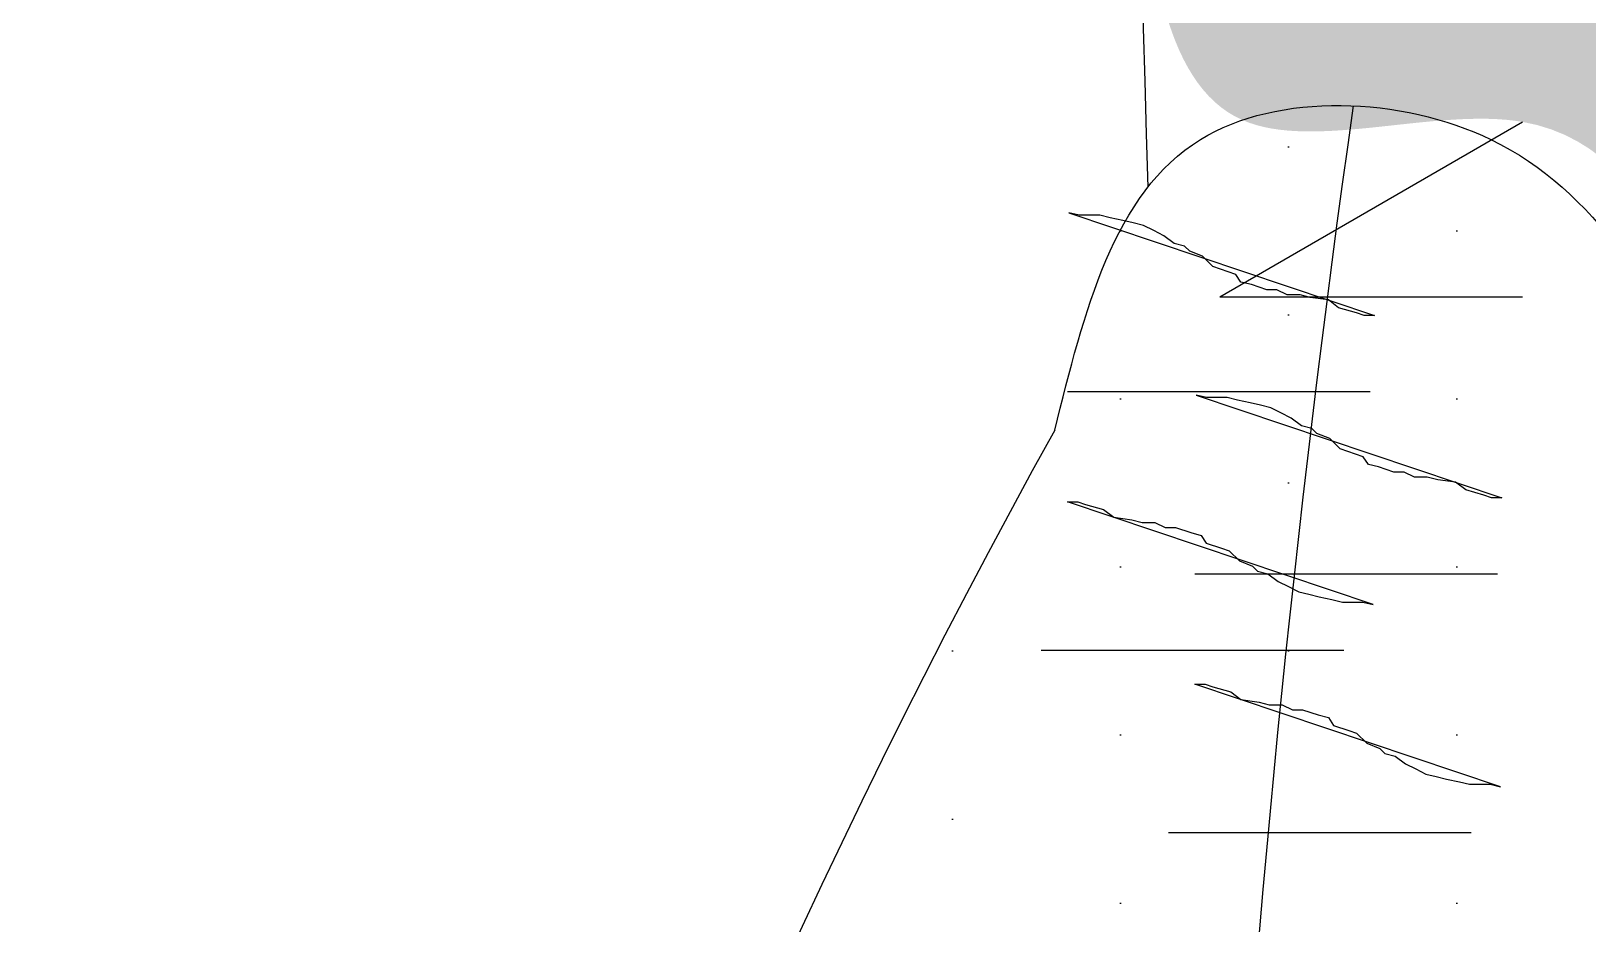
# Model space of a CAD drawing. Extents: x 3694 to 117786, y 20013 to 108631.
# Drawn here: x 25749.8 to 25853.3, y 32263.3 to 32322.6 of the extents above; entities that cross this region are included whole.
import ezdxf

# ---------------------------------------------------------------- set-up
doc = ezdxf.new("R2010")
doc.units = 0
doc.header["$LTSCALE"] = 1000
doc.header["$MEASUREMENT"] = 0
doc.layers.add('家具', color=253, linetype='Continuous')

msp = doc.modelspace()

# ---------------------------------------------------------------- hatches: boundary and pattern name
at = {"layer": '家具'}
h = msp.add_hatch(dxfattribs=at)
h.set_pattern_fill('DOTS', color=8, scale=335.28, angle=-90, style=0)
h.set_pattern_definition([(270, (-1566.307, 12540.708), (-20.955, -10.4775), [0, -20.955])])
edge = h.paths.add_edge_path()
edge.add_spline(control_points=[(25662.78, 31423.88), (25660.95, 31432.93), (25659.17, 31441.96), (25653.73, 31470.37), (25650.3, 31489.66), (25644.36, 31528.06), (25641.9, 31547.1), (25637.31, 31591.67), (25635.43, 31617.28), (25630.67, 31694.98), (25628.65, 31748.09), (25621.73, 31828.79), (25618.79, 31855.84), (25612.72, 31896.46), (25610.41, 31910.01), (25605.13, 31937.08), (25602.13, 31950.67), (25594.77, 31980.14), (25590.33, 31995.87), (25582.63, 32022), (25579.42, 32032.55), (25576.24, 32042.98)], knot_values=[0.007594, 0.007594, 0.007594, 0.007594, 1.009332, 1.009332, 3.166904, 3.166904, 5.324476, 5.324476, 8.146714, 8.146714, 13.786985, 13.786985, 16.607121, 16.607121, 18.017189, 18.017189, 19.427256, 19.427256, 21.1184, 21.1184, 22.28816, 22.28816, 22.28816, 22.28816], degree=3, periodic=0)
edge.add_ellipse((27492.81, 32604.79), major_axis=(-1412.24, 1412.24), ratio=1, start_angle=48.55715, end_angle=61.33744, ccw=False)
edge.add_ellipse((27492.81, 32356.96), major_axis=(-1412.24, 1412.24), ratio=1, start_angle=28.66256, end_angle=41.44285, ccw=False)
edge.add_spline(control_points=[(25576.24, 32918.76), (25579.42, 32929.2), (25582.63, 32939.75), (25590.33, 32965.88), (25594.77, 32981.61), (25602.13, 33011.08), (25605.13, 33024.67), (25610.41, 33051.74), (25612.72, 33065.29), (25618.79, 33105.91), (25621.73, 33132.96), (25626.82, 33192.38), (25628.66, 33224.64), (25630.39, 33256.52)], knot_values=[0.007594, 0.007594, 0.007594, 0.007594, 1.177354, 1.177354, 2.868498, 2.868498, 4.278566, 4.278566, 5.688634, 5.688634, 8.508769, 8.508769, 11.917873, 11.917873, 11.917873, 11.917873], degree=3, periodic=0)
edge.add_ellipse((25636.15, 33278.94), major_axis=(16.38, 16.38), ratio=1, start_angle=210.5825, end_angle=224.1965)
edge.add_ellipse((25771.72, 33642.9), major_axis=(-290.11, 290.11), ratio=1, start_angle=115.6565, end_angle=125.4571)
edge.add_ellipse((24991.43, 33119.5), major_axis=(-510.62, 510.62), ratio=1, start_angle=213.72155, end_angle=234.46982, ccw=False)
edge.add_ellipse((21224.43, 32647.69), major_axis=(-3173.05, 3173.05), ratio=1, start_angle=218.35798, end_angle=229.22468, ccw=False)
edge.add_ellipse((24683.47, 31745.34), major_axis=(-756.09, 756.09), ratio=1, start_angle=220.52221, end_angle=246.00697, ccw=False)
edge.add_ellipse((25763.13, 31635.85), major_axis=(-20.78, 20.78), ratio=1, start_angle=-17.314, end_angle=60.6503)
edge.add_ellipse((26021.41, 31879.25), major_axis=(269.53, 269.53), ratio=1, start_angle=176.2513, end_angle=213.9303)
edge.add_ellipse((26296.87, 31659.29), major_axis=(-269.54, 269.54), ratio=1, start_angle=68.8475, end_angle=70.5636)
edge.add_ellipse((26012.17, 29992.04), major_axis=(1063.44, 1063.44), ratio=1, start_angle=47.25508, end_angle=54.69471)
edge.add_ellipse((25808.49, 31263.72), major_axis=(153.1, 153.1), ratio=1, start_angle=58.2352, end_angle=87.2958)
edge = h.paths.add_edge_path()
edge.add_ellipse((25722.49, 31307.44), major_axis=(-59.62, 59.62), ratio=1, start_angle=82.2821, end_angle=111.8665, ccw=False)
edge.add_ellipse((25771.29, 31335.44), major_axis=(99.2, 99.2), ratio=1, start_angle=154.3192, end_angle=169.3068, ccw=False)
edge.add_ellipse((25896.08, 32846.25), major_axis=(1116.04, 1116.04), ratio=1, start_angle=215.62195, end_angle=236.67588)
edge.add_spline(control_points=[(26215.5, 31300.59), (26215.69, 31298.4), (26216.55, 31288.82), (26217.14, 31278.8), (26217.99, 31269.41)], knot_values=[0, 0, 0, 0, 0.241803, 1.05283, 1.05283, 1.05283, 1.05283], degree=3, periodic=0)
edge.add_ellipse((26255.9, 31272.71), major_axis=(-26.91, 26.91), ratio=1, start_angle=49.7272, end_angle=121.2232)
edge.add_ellipse((25925.72, 35279.25), major_axis=(2868.19, 2868.19), ratio=1, start_angle=221.65955, end_angle=229.54069, ccw=False)
edge = h.paths.add_edge_path()
edge.add_ellipse((25722.49, 33654.3), major_axis=(59.62, 59.62), ratio=1, start_angle=68.1335, end_angle=97.7179, ccw=False)
edge.add_ellipse((25925.72, 29682.5), major_axis=(-2868.19, 2868.19), ratio=1, start_angle=310.4559, end_angle=318.34045, ccw=False)
edge.add_ellipse((26256.08, 33689.01), major_axis=(-26.91, 26.91), ratio=1, start_angle=-31.3236, end_angle=40.0165)
edge.add_spline(control_points=[(26218.17, 33692.31), (26217.83, 33688.62), (26217.56, 33685.18), (26217.31, 33681.92)], knot_values=[0, 0, 0, 0, 0.318986, 0.318986, 0.318986, 0.318986], degree=3, periodic=0)
edge.add_ellipse((25787.82, 30136.05), major_axis=(-2525.63, 2525.63), ratio=1, start_angle=-51.90623, end_angle=-42.87541)
edge = h.paths.add_edge_path()
edge.add_ellipse((25936.38, 33218.45), major_axis=(221.16, 221.16), ratio=1, start_angle=249.068, end_angle=320.144, ccw=False)
edge.add_ellipse((25845.66, 32959.01), major_axis=(-155.45, 155.45), ratio=1, start_angle=155.1189, end_angle=218.1718, ccw=False)
edge.add_ellipse((26469.11, 32583.91), major_axis=(405.32, 405.32), ratio=1, start_angle=117.88643, end_angle=164.47377)
edge.add_ellipse((25759.1, 32002.77), major_axis=(258.82, 258.82), ratio=1, start_angle=319.4937, end_angle=369.8017, ccw=False)
edge.add_ellipse((26033.54, 31769.3), major_axis=(196.09, 196.09), ratio=1, start_angle=323.3076, end_angle=385.9615, ccw=False)
edge.add_ellipse((25947.61, 31313.07), major_axis=(433.68, 433.68), ratio=1, start_angle=340.12182, end_angle=369.01888, ccw=False)
edge.add_ellipse((10815.44, 32429.69), major_axis=(-11109.23, 11109.23), ratio=1, start_angle=221.285609, end_angle=221.875833, ccw=False)
edge.add_spline(control_points=[(26493.26, 31411.9), (26486.23, 31411.45), (26479.08, 31411.35), (26471.58, 31411.63)], knot_values=[2.29351, 2.29351, 2.29351, 2.29351, 2.979733, 2.979733, 2.979733, 2.979733], degree=3, periodic=0)
edge.add_spline(control_points=[(26471.58, 31411.63), (26467.36, 31411.79), (26456, 31412.52), (26440.03, 31414.58), (26443.69, 31428.33), (26439.95, 31432.1), (26437.17, 31433.68)], knot_values=[2.979733, 2.979733, 2.979733, 2.979733, 3.365456, 3.990522, 4.278466, 4.605763, 4.605763, 4.605763, 4.605763], degree=3, periodic=0)
edge.add_spline(control_points=[(26437.17, 31433.68), (26434.39, 31435.26), (26430.81, 31436.41), (26427.23, 31437.56)], knot_values=[4.605763, 4.605763, 4.605763, 4.605763, 4.934211, 4.934211, 4.934211, 4.934211], degree=3, periodic=0)
edge.add_ellipse((26012.17, 29992.04), major_axis=(-1063.44, 1063.44), ratio=1, start_angle=-61.02051, end_angle=-52.79563)
edge.add_ellipse((26083.49, 31751.85), major_axis=(-212.58, 212.58), ratio=1, start_angle=161.1869, end_angle=194.3664)
edge.add_ellipse((26083.4, 31433.23), major_axis=(217.18, 217.18), ratio=1, start_angle=347.5897, end_angle=388.9748)
edge.add_ellipse((25731.36, 31559.84), major_axis=(331.09, 331.09), ratio=1, start_angle=336.1037, end_angle=362.1536)
edge.add_ellipse((26298.48, 31544.49), major_axis=(-308.61, 308.61), ratio=1, start_angle=-10.2604, end_angle=-2.0534)
edge.add_spline(control_points=[(26001.12, 31863.96), (25992.17, 31856.91), (25969.73, 31839.24), (25979.5, 31902.48), (25956.49, 31937.54), (25929.27, 31997.14), (25961.86, 32062.77), (25942.62, 32144.53), (25926.68, 32231.36), (25867, 32267.5), (25858.38, 32323.05), (25825.52, 32311.22), (25824.03, 32328.39), (25823.35, 32337.33)], knot_values=[28.726228, 28.726228, 28.726228, 28.726228, 29.65137, 31.045535, 32.970907, 34.80046, 37.537981, 40.132447, 43.737998, 46.299248, 47.538816, 48.20545, 48.984057, 48.984057, 48.984057, 48.984057], degree=3, periodic=0)
edge.add_ellipse((32110.24, 32499.07), major_axis=(-4446.97, 4446.97), ratio=1, start_angle=42.846266, end_angle=46.473696, ccw=False)
edge.add_spline(control_points=[(25825.72, 32735.41), (25827.12, 32749.3), (25830.3, 32773.8), (25873.86, 32804.82), (25894.59, 32873.4), (25930.04, 32937.04), (25918.78, 33008.53), (25955.54, 33031.18), (25987.9, 33118.04), (25988.47, 33096.8)], knot_values=[0, 0, 0, 0, 1.426784, 2.507846, 5.446644, 8.794162, 10.36551, 12.195062, 14.476347, 14.476347, 14.476347, 14.476347], degree=3, periodic=0)
edge.add_ellipse((25595.37, 33351.18), major_axis=(-331.09, 331.09), ratio=1, start_angle=192.0923, end_angle=216.81)
edge.add_ellipse((25910.2, 33553.27), major_axis=(217.18, 217.18), ratio=1, start_angle=253.939, end_angle=295.324)
edge.add_ellipse((25981.51, 33242.73), major_axis=(-212.58, 212.58), ratio=1, start_angle=268.5473, end_angle=274.8553)
edge.add_ellipse((26015.71, 34854.62), major_axis=(-983.78, 983.78), ratio=1, start_angle=141.58816, end_angle=151.91197)
edge.add_spline(control_points=[(26420.43, 33523.52), (26425.94, 33525.33), (26431.45, 33527.14), (26434.04, 33530.52)], knot_values=[4.42753, 4.42753, 4.42753, 4.42753, 4.934211, 4.934211, 4.934211, 4.934211], degree=3, periodic=0)
edge.add_ellipse((25941.61, 33650.24), major_axis=(-358.34, 358.34), ratio=1, start_angle=172.1836, end_angle=211.3352, ccw=False)
h = msp.add_hatch(dxfattribs=at)
h.set_pattern_fill('DOTS', color=8, scale=178.816, angle=-90, style=0)
h.set_pattern_definition([(90, (9862.895, 42244.804), (-11.176, 5.588), [0, -11.176])])
edge = h.paths.add_edge_path(flags=17)
edge.add_ellipse((25770.76, 31940.75), major_axis=(23.26, 23.26), ratio=1, start_angle=292.7744, end_angle=342.5706, ccw=False)
edge.add_ellipse((25877.72, 31891.93), major_axis=(-59.9, 59.9), ratio=1, start_angle=-24.1656, end_angle=19.5752, ccw=False)
edge.add_ellipse((25835.65, 31926.07), major_axis=(32.95, 32.95), ratio=1, start_angle=30.1589, end_angle=95.0784)
edge = h.paths.add_edge_path(flags=17)
edge.add_ellipse((26526.18, 32025.56), major_axis=(481.37, 481.37), ratio=1, start_angle=138.85307, end_angle=139.58773)
edge.add_ellipse((25901.27, 31959.73), major_axis=(38.8, 38.8), ratio=1, start_angle=51.5394, end_angle=123.0337, ccw=False)
edge.add_ellipse((25893.16, 32035.56), major_axis=(15.13, 15.13), ratio=1, start_angle=92.9898, end_angle=229.9978, ccw=False)
edge.add_ellipse((25937.71, 31982.14), major_axis=(-64.2, 64.2), ratio=1, start_angle=-3.2565, end_angle=46.4651)
edge = h.paths.add_edge_path()
edge.add_ellipse((26109.75, 31957.64), major_axis=(-242.04, 242.04), ratio=1, start_angle=51.8502, end_angle=101.4606)
edge.add_spline(control_points=[(25920.63, 31672.33), (25928.57, 31665.75), (25938.68, 31657.38), (25947.26, 31663), (25948.99, 31664.59)], knot_values=[0, 0, 0, 0, 1.422385, 1.810205, 1.810205, 1.810205, 1.810205], degree=3, periodic=0)
edge.add_ellipse((26526.18, 32025.56), major_axis=(481.37, 481.37), ratio=1, start_angle=162.42863, end_angle=167.02149, ccw=False)
edge.add_ellipse((26083.14, 31971.61), major_axis=(216.1, 216.1), ratio=1, start_angle=142.0668, end_angle=193.1655, ccw=False)
edge.add_ellipse((26237.11, 32036.47), major_axis=(-331.35, 331.35), ratio=1, start_angle=14.7434, end_angle=57.629, ccw=False)
edge.add_ellipse((26826.76, 32177.3), major_axis=(706.38, 706.38), ratio=1, start_angle=126.92238, end_angle=129.52687, ccw=False)
edge.add_spline(control_points=[(25837.7, 32317.67), (25833.98, 32317.84), (25822.7, 32315.68), (25819.81, 32303.98), (25817.86, 32296.09)], knot_values=[0, 0, 0, 0, 0.581976, 1.791185, 1.791185, 1.791185, 1.791185], degree=3, periodic=0)
edge.add_ellipse((26267.7, 32046.54), major_axis=(-363.75, 363.75), ratio=1, start_angle=15.9802, end_angle=59.6064)
edge = h.paths.add_edge_path()
edge.add_spline(control_points=[(25861.65, 32298.02), (25857.77, 32305.02), (25852.38, 32314.76), (25840.88, 32317.53), (25837.7, 32317.67)], knot_values=[1.791185, 1.791185, 1.791185, 1.791185, 3.069002, 3.567392, 3.567392, 3.567392, 3.567392], degree=3, periodic=0)
edge.add_ellipse((26826.76, 32177.3), major_axis=(-706.38, 706.38), ratio=1, start_angle=36.92238, end_angle=39.52687)
edge.add_ellipse((25526.81, 32018.32), major_axis=(-281.07, 281.07), ratio=1, start_angle=221.0682, end_angle=264.7664, ccw=False)
edge.add_ellipse((25520.81, 31853.57), major_axis=(-300.8, 300.8), ratio=1, start_angle=205.5567, end_angle=243.8578, ccw=False)
edge.add_ellipse((26526.18, 32025.56), major_axis=(481.37, 481.37), ratio=1, start_angle=162.42863, end_angle=167.02149)
edge.add_spline(control_points=[(25948.99, 31664.59), (25951.6, 31667.01), (25958.73, 31677.03), (25961.86, 31686.85), (25963.95, 31693.45)], knot_values=[1.810205, 1.810205, 1.810205, 1.810205, 2.398758, 3.598447, 3.598447, 3.598447, 3.598447], degree=3, periodic=0)
edge.add_ellipse((25593.65, 31811.45), major_axis=(-274.82, 274.82), ratio=1, start_angle=207.3247, end_angle=252.1485)
edge.add_ellipse((25649.2, 32080.14), major_axis=(-215.18, 215.18), ratio=1, start_angle=207.5325, end_angle=270.7223)

# ---------------------------------------------------------------- linework, layer by layer
at = {"layer": '家具', "color": 8, "linetype": 'Continuous'}
for p, q in [((25828.83, 32304.97, 0), (25848.96, 32316.6, 0)), ((25828.83, 32304.97, 0), (25848.96, 32316.6, 0)), ((25828.83, 32304.97, 0), (25848.96, 32316.6, 0)), ((25828.83, 32304.97, 0), (25848.96, 32316.6, 0)), ((25819.49, 32310.39, 0), (25818.8, 32310.56, 0)), ((25818.8, 32310.56, 0), (25839.12, 32303.73, 0)), ((25819.49, 32310.39, 0), (25818.8, 32310.56, 0)), ((25818.8, 32310.56, 0), (25839.12, 32303.73, 0)), ((25819.49, 32310.39, 0), (25818.8, 32310.56, 0)), ((25818.8, 32310.56, 0), (25839.12, 32303.73, 0)), ((25819.49, 32310.39, 0), (25818.8, 32310.56, 0)), ((25818.8, 32310.56, 0), (25839.12, 32303.73, 0)), ((25820.17, 32310.39, 0), (25819.49, 32310.39, 0)), ((25820.17, 32310.39, 0), (25819.49, 32310.39, 0)), ((25820.17, 32310.39, 0), (25819.49, 32310.39, 0)), ((25820.17, 32310.39, 0), (25819.49, 32310.39, 0)), ((25820.85, 32310.39, 0), (25820.17, 32310.39, 0)), ((25820.85, 32310.39, 0), (25820.17, 32310.39, 0)), ((25820.85, 32310.39, 0), (25820.17, 32310.39, 0)), ((25820.85, 32310.39, 0), (25820.17, 32310.39, 0)), ((25821.54, 32310.22, 0), (25820.85, 32310.39, 0)), ((25821.54, 32310.22, 0), (25820.85, 32310.39, 0)), ((25821.54, 32310.22, 0), (25820.85, 32310.39, 0)), ((25821.54, 32310.22, 0), (25820.85, 32310.39, 0)), ((25822.39, 32310.05, 0), (25821.54, 32310.22, 0)), ((25822.39, 32310.05, 0), (25821.54, 32310.22, 0)), ((25822.39, 32310.05, 0), (25821.54, 32310.22, 0)), ((25822.39, 32310.05, 0), (25821.54, 32310.22, 0)), ((25823.07, 32309.88, 0), (25822.39, 32310.05, 0)), ((25823.07, 32309.88, 0), (25822.39, 32310.05, 0)), ((25823.07, 32309.88, 0), (25822.39, 32310.05, 0)), ((25823.07, 32309.88, 0), (25822.39, 32310.05, 0)), ((25823.76, 32309.71, 0), (25823.07, 32309.88, 0)), ((25823.76, 32309.71, 0), (25823.07, 32309.88, 0)), ((25823.76, 32309.71, 0), (25823.07, 32309.88, 0)), ((25823.76, 32309.71, 0), (25823.07, 32309.88, 0)), ((25824.44, 32309.37, 0), (25823.76, 32309.71, 0)), ((25824.44, 32309.37, 0), (25823.76, 32309.71, 0)), ((25824.44, 32309.37, 0), (25823.76, 32309.71, 0)), ((25824.44, 32309.37, 0), (25823.76, 32309.71, 0)), ((25825.12, 32309.02, 0), (25824.44, 32309.37, 0)), ((25825.12, 32309.02, 0), (25824.44, 32309.37, 0)), ((25825.12, 32309.02, 0), (25824.44, 32309.37, 0)), ((25825.12, 32309.02, 0), (25824.44, 32309.37, 0)), ((25825.8, 32308.51, 0), (25825.12, 32309.02, 0)), ((25825.8, 32308.51, 0), (25825.12, 32309.02, 0)), ((25825.8, 32308.51, 0), (25825.12, 32309.02, 0)), ((25825.8, 32308.51, 0), (25825.12, 32309.02, 0)), ((25826.49, 32308.34, 0), (25825.8, 32308.51, 0)), ((25826.49, 32308.34, 0), (25825.8, 32308.51, 0)), ((25826.49, 32308.34, 0), (25825.8, 32308.51, 0)), ((25826.49, 32308.34, 0), (25825.8, 32308.51, 0)), ((25826.83, 32308, 0), (25826.49, 32308.34, 0)), ((25826.83, 32308, 0), (25826.49, 32308.34, 0)), ((25826.83, 32308, 0), (25826.49, 32308.34, 0)), ((25826.83, 32308, 0), (25826.49, 32308.34, 0)), ((25827.68, 32307.66, 0), (25826.83, 32308, 0)), ((25827.68, 32307.66, 0), (25826.83, 32308, 0)), ((25827.68, 32307.66, 0), (25826.83, 32308, 0)), ((25827.68, 32307.66, 0), (25826.83, 32308, 0)), ((25828.37, 32306.98, 0), (25827.68, 32307.66, 0)), ((25828.37, 32306.98, 0), (25827.68, 32307.66, 0)), ((25828.37, 32306.98, 0), (25827.68, 32307.66, 0)), ((25828.37, 32306.98, 0), (25827.68, 32307.66, 0)), ((25828.88, 32306.8, 0), (25828.37, 32306.98, 0)), ((25828.88, 32306.8, 0), (25828.37, 32306.98, 0)), ((25828.88, 32306.8, 0), (25828.37, 32306.98, 0)), ((25828.88, 32306.8, 0), (25828.37, 32306.98, 0)), ((25829.9, 32306.46, 0), (25828.88, 32306.8, 0)), ((25829.9, 32306.46, 0), (25828.88, 32306.8, 0)), ((25829.9, 32306.46, 0), (25828.88, 32306.8, 0)), ((25829.9, 32306.46, 0), (25828.88, 32306.8, 0)), ((25830.24, 32305.95, 0), (25829.9, 32306.46, 0)), ((25830.24, 32305.95, 0), (25829.9, 32306.46, 0)), ((25830.24, 32305.95, 0), (25829.9, 32306.46, 0)), ((25830.24, 32305.95, 0), (25829.9, 32306.46, 0)), ((25830.93, 32305.78, 0), (25830.24, 32305.95, 0)), ((25830.93, 32305.78, 0), (25830.24, 32305.95, 0)), ((25830.93, 32305.78, 0), (25830.24, 32305.95, 0)), ((25830.93, 32305.78, 0), (25830.24, 32305.95, 0)), ((25831.95, 32305.44, 0), (25830.93, 32305.78, 0)), ((25831.95, 32305.44, 0), (25830.93, 32305.78, 0)), ((25831.95, 32305.44, 0), (25830.93, 32305.78, 0)), ((25831.95, 32305.44, 0), (25830.93, 32305.78, 0)), ((25828.83, 32304.97, 0), (25848.96, 32304.97, 0)), ((25828.83, 32304.97, 0), (25848.96, 32304.97, 0)), ((25828.83, 32304.97, 0), (25848.96, 32304.97, 0)), ((25828.83, 32304.97, 0), (25848.96, 32304.97, 0)), ((25832.63, 32305.44, 0), (25831.95, 32305.44, 0)), ((25832.63, 32305.44, 0), (25831.95, 32305.44, 0)), ((25832.63, 32305.44, 0), (25831.95, 32305.44, 0)), ((25832.63, 32305.44, 0), (25831.95, 32305.44, 0)), ((25833.32, 32305.1, 0), (25832.63, 32305.44, 0)), ((25833.32, 32305.1, 0), (25832.63, 32305.44, 0)), ((25833.32, 32305.1, 0), (25832.63, 32305.44, 0)), ((25833.32, 32305.1, 0), (25832.63, 32305.44, 0)), ((25834.17, 32305.1, 0), (25833.32, 32305.1, 0)), ((25834.17, 32305.1, 0), (25833.32, 32305.1, 0)), ((25834.17, 32305.1, 0), (25833.32, 32305.1, 0)), ((25834.17, 32305.1, 0), (25833.32, 32305.1, 0)), ((25834.85, 32304.93, 0), (25834.17, 32305.1, 0)), ((25834.85, 32304.93, 0), (25834.17, 32305.1, 0)), ((25834.85, 32304.93, 0), (25834.17, 32305.1, 0)), ((25834.85, 32304.93, 0), (25834.17, 32305.1, 0)), ((25836.05, 32304.76, 0), (25834.85, 32304.93, 0)), ((25836.05, 32304.76, 0), (25834.85, 32304.93, 0)), ((25836.05, 32304.76, 0), (25834.85, 32304.93, 0)), ((25836.05, 32304.76, 0), (25834.85, 32304.93, 0)), ((25836.73, 32304.24, 0), (25836.05, 32304.76, 0)), ((25836.73, 32304.24, 0), (25836.05, 32304.76, 0)), ((25836.73, 32304.24, 0), (25836.05, 32304.76, 0)), ((25836.73, 32304.24, 0), (25836.05, 32304.76, 0)), ((25837.93, 32303.9, 0), (25836.73, 32304.24, 0)), ((25837.93, 32303.9, 0), (25836.73, 32304.24, 0)), ((25837.93, 32303.9, 0), (25836.73, 32304.24, 0)), ((25837.93, 32303.9, 0), (25836.73, 32304.24, 0)), ((25838.44, 32303.73, 0), (25837.93, 32303.9, 0)), ((25838.44, 32303.73, 0), (25837.93, 32303.9, 0)), ((25838.44, 32303.73, 0), (25837.93, 32303.9, 0)), ((25838.44, 32303.73, 0), (25837.93, 32303.9, 0)), ((25839.12, 32303.73, 0), (25838.44, 32303.73, 0)), ((25839.12, 32303.73, 0), (25838.44, 32303.73, 0)), ((25839.12, 32303.73, 0), (25838.44, 32303.73, 0)), ((25839.12, 32303.73, 0), (25838.44, 32303.73, 0)), ((25838.84, 32298.65, 0), (25818.71, 32298.65, 0)), ((25838.84, 32298.65, 0), (25818.71, 32298.65, 0)), ((25838.84, 32298.65, 0), (25818.71, 32298.65, 0)), ((25838.84, 32298.65, 0), (25818.71, 32298.65, 0)), ((25827.95, 32298.26, 0), (25827.27, 32298.43, 0)), ((25827.27, 32298.43, 0), (25847.59, 32291.6, 0)), ((25827.95, 32298.26, 0), (25827.27, 32298.43, 0)), ((25827.27, 32298.43, 0), (25847.59, 32291.6, 0)), ((25827.95, 32298.26, 0), (25827.27, 32298.43, 0)), ((25827.27, 32298.43, 0), (25847.59, 32291.6, 0)), ((25827.95, 32298.26, 0), (25827.27, 32298.43, 0)), ((25827.27, 32298.43, 0), (25847.59, 32291.6, 0)), ((25828.63, 32298.26, 0), (25827.95, 32298.26, 0)), ((25828.63, 32298.26, 0), (25827.95, 32298.26, 0)), ((25828.63, 32298.26, 0), (25827.95, 32298.26, 0)), ((25828.63, 32298.26, 0), (25827.95, 32298.26, 0)), ((25829.32, 32298.26, 0), (25828.63, 32298.26, 0)), ((25829.32, 32298.26, 0), (25828.63, 32298.26, 0)), ((25829.32, 32298.26, 0), (25828.63, 32298.26, 0)), ((25829.32, 32298.26, 0), (25828.63, 32298.26, 0)), ((25830, 32298.09, 0), (25829.32, 32298.26, 0)), ((25830, 32298.09, 0), (25829.32, 32298.26, 0)), ((25830, 32298.09, 0), (25829.32, 32298.26, 0)), ((25830, 32298.09, 0), (25829.32, 32298.26, 0)), ((25830.85, 32297.92, 0), (25830, 32298.09, 0)), ((25830.85, 32297.92, 0), (25830, 32298.09, 0)), ((25830.85, 32297.92, 0), (25830, 32298.09, 0)), ((25830.85, 32297.92, 0), (25830, 32298.09, 0)), ((25831.54, 32297.75, 0), (25830.85, 32297.92, 0)), ((25831.54, 32297.75, 0), (25830.85, 32297.92, 0)), ((25831.54, 32297.75, 0), (25830.85, 32297.92, 0)), ((25831.54, 32297.75, 0), (25830.85, 32297.92, 0)), ((25832.22, 32297.58, 0), (25831.54, 32297.75, 0)), ((25832.22, 32297.58, 0), (25831.54, 32297.75, 0)), ((25832.22, 32297.58, 0), (25831.54, 32297.75, 0)), ((25832.22, 32297.58, 0), (25831.54, 32297.75, 0)), ((25832.9, 32297.24, 0), (25832.22, 32297.58, 0)), ((25832.9, 32297.24, 0), (25832.22, 32297.58, 0)), ((25832.9, 32297.24, 0), (25832.22, 32297.58, 0)), ((25832.9, 32297.24, 0), (25832.22, 32297.58, 0)), ((25833.58, 32296.9, 0), (25832.9, 32297.24, 0)), ((25833.58, 32296.9, 0), (25832.9, 32297.24, 0)), ((25833.58, 32296.9, 0), (25832.9, 32297.24, 0)), ((25833.58, 32296.9, 0), (25832.9, 32297.24, 0)), ((25834.27, 32296.38, 0), (25833.58, 32296.9, 0)), ((25834.27, 32296.38, 0), (25833.58, 32296.9, 0)), ((25834.27, 32296.38, 0), (25833.58, 32296.9, 0)), ((25834.27, 32296.38, 0), (25833.58, 32296.9, 0)), ((25834.95, 32296.21, 0), (25834.27, 32296.38, 0)), ((25834.95, 32296.21, 0), (25834.27, 32296.38, 0)), ((25834.95, 32296.21, 0), (25834.27, 32296.38, 0)), ((25834.95, 32296.21, 0), (25834.27, 32296.38, 0)), ((25835.29, 32295.87, 0), (25834.95, 32296.21, 0)), ((25835.29, 32295.87, 0), (25834.95, 32296.21, 0)), ((25835.29, 32295.87, 0), (25834.95, 32296.21, 0)), ((25835.29, 32295.87, 0), (25834.95, 32296.21, 0)), ((25836.15, 32295.53, 0), (25835.29, 32295.87, 0)), ((25836.15, 32295.53, 0), (25835.29, 32295.87, 0)), ((25836.15, 32295.53, 0), (25835.29, 32295.87, 0)), ((25836.15, 32295.53, 0), (25835.29, 32295.87, 0)), ((25836.83, 32294.85, 0), (25836.15, 32295.53, 0)), ((25836.83, 32294.85, 0), (25836.15, 32295.53, 0)), ((25836.83, 32294.85, 0), (25836.15, 32295.53, 0)), ((25836.83, 32294.85, 0), (25836.15, 32295.53, 0)), ((25837.34, 32294.68, 0), (25836.83, 32294.85, 0)), ((25837.34, 32294.68, 0), (25836.83, 32294.85, 0)), ((25837.34, 32294.68, 0), (25836.83, 32294.85, 0)), ((25837.34, 32294.68, 0), (25836.83, 32294.85, 0)), ((25838.37, 32294.33, 0), (25837.34, 32294.68, 0)), ((25838.37, 32294.33, 0), (25837.34, 32294.68, 0)), ((25838.37, 32294.33, 0), (25837.34, 32294.68, 0)), ((25838.37, 32294.33, 0), (25837.34, 32294.68, 0)), ((25838.71, 32293.82, 0), (25838.37, 32294.33, 0)), ((25838.71, 32293.82, 0), (25838.37, 32294.33, 0)), ((25838.71, 32293.82, 0), (25838.37, 32294.33, 0)), ((25838.71, 32293.82, 0), (25838.37, 32294.33, 0)), ((25839.39, 32293.65, 0), (25838.71, 32293.82, 0)), ((25839.39, 32293.65, 0), (25838.71, 32293.82, 0)), ((25839.39, 32293.65, 0), (25838.71, 32293.82, 0)), ((25839.39, 32293.65, 0), (25838.71, 32293.82, 0)), ((25840.41, 32293.31, 0), (25839.39, 32293.65, 0)), ((25840.41, 32293.31, 0), (25839.39, 32293.65, 0)), ((25840.41, 32293.31, 0), (25839.39, 32293.65, 0)), ((25840.41, 32293.31, 0), (25839.39, 32293.65, 0)), ((25841.1, 32293.31, 0), (25840.41, 32293.31, 0)), ((25841.1, 32293.31, 0), (25840.41, 32293.31, 0)), ((25841.1, 32293.31, 0), (25840.41, 32293.31, 0)), ((25841.1, 32293.31, 0), (25840.41, 32293.31, 0)), ((25841.78, 32292.97, 0), (25841.1, 32293.31, 0)), ((25841.78, 32292.97, 0), (25841.1, 32293.31, 0)), ((25841.78, 32292.97, 0), (25841.1, 32293.31, 0)), ((25841.78, 32292.97, 0), (25841.1, 32293.31, 0)), ((25842.63, 32292.97, 0), (25841.78, 32292.97, 0)), ((25842.63, 32292.97, 0), (25841.78, 32292.97, 0)), ((25842.63, 32292.97, 0), (25841.78, 32292.97, 0)), ((25842.63, 32292.97, 0), (25841.78, 32292.97, 0)), ((25843.32, 32292.8, 0), (25842.63, 32292.97, 0)), ((25843.32, 32292.8, 0), (25842.63, 32292.97, 0)), ((25843.32, 32292.8, 0), (25842.63, 32292.97, 0)), ((25843.32, 32292.8, 0), (25842.63, 32292.97, 0)), ((25844.51, 32292.63, 0), (25843.32, 32292.8, 0)), ((25844.51, 32292.63, 0), (25843.32, 32292.8, 0)), ((25844.51, 32292.63, 0), (25843.32, 32292.8, 0)), ((25844.51, 32292.63, 0), (25843.32, 32292.8, 0)), ((25845.2, 32292.12, 0), (25844.51, 32292.63, 0)), ((25845.2, 32292.12, 0), (25844.51, 32292.63, 0)), ((25845.2, 32292.12, 0), (25844.51, 32292.63, 0)), ((25845.2, 32292.12, 0), (25844.51, 32292.63, 0)), ((25818.71, 32291.32, 0), (25819.39, 32291.32, 0)), ((25839.03, 32284.49, 0), (25818.71, 32291.32, 0)), ((25818.71, 32291.32, 0), (25819.39, 32291.32, 0)), ((25839.03, 32284.49, 0), (25818.71, 32291.32, 0)), ((25818.71, 32291.32, 0), (25819.39, 32291.32, 0)), ((25839.03, 32284.49, 0), (25818.71, 32291.32, 0)), ((25818.71, 32291.32, 0), (25819.39, 32291.32, 0)), ((25839.03, 32284.49, 0), (25818.71, 32291.32, 0)), ((25819.39, 32291.32, 0), (25819.9, 32291.15, 0)), ((25819.39, 32291.32, 0), (25819.9, 32291.15, 0)), ((25819.39, 32291.32, 0), (25819.9, 32291.15, 0)), ((25819.39, 32291.32, 0), (25819.9, 32291.15, 0)), ((25819.9, 32291.15, 0), (25821.1, 32290.81, 0)), ((25819.9, 32291.15, 0), (25821.1, 32290.81, 0)), ((25819.9, 32291.15, 0), (25821.1, 32290.81, 0)), ((25819.9, 32291.15, 0), (25821.1, 32290.81, 0)), ((25846.39, 32291.77, 0), (25845.2, 32292.12, 0)), ((25846.39, 32291.77, 0), (25845.2, 32292.12, 0)), ((25846.39, 32291.77, 0), (25845.2, 32292.12, 0)), ((25846.39, 32291.77, 0), (25845.2, 32292.12, 0)), ((25846.9, 32291.6, 0), (25846.39, 32291.77, 0)), ((25846.9, 32291.6, 0), (25846.39, 32291.77, 0)), ((25846.9, 32291.6, 0), (25846.39, 32291.77, 0)), ((25846.9, 32291.6, 0), (25846.39, 32291.77, 0)), ((25847.59, 32291.6, 0), (25846.9, 32291.6, 0)), ((25847.59, 32291.6, 0), (25846.9, 32291.6, 0)), ((25847.59, 32291.6, 0), (25846.9, 32291.6, 0)), ((25847.59, 32291.6, 0), (25846.9, 32291.6, 0)), ((25821.1, 32290.81, 0), (25821.78, 32290.3, 0)), ((25821.1, 32290.81, 0), (25821.78, 32290.3, 0)), ((25821.1, 32290.81, 0), (25821.78, 32290.3, 0)), ((25821.1, 32290.81, 0), (25821.78, 32290.3, 0)), ((25821.78, 32290.3, 0), (25822.98, 32290.13, 0)), ((25821.78, 32290.3, 0), (25822.98, 32290.13, 0)), ((25821.78, 32290.3, 0), (25822.98, 32290.13, 0)), ((25821.78, 32290.3, 0), (25822.98, 32290.13, 0)), ((25822.98, 32290.13, 0), (25823.66, 32289.96, 0)), ((25822.98, 32290.13, 0), (25823.66, 32289.96, 0)), ((25822.98, 32290.13, 0), (25823.66, 32289.96, 0)), ((25822.98, 32290.13, 0), (25823.66, 32289.96, 0)), ((25823.66, 32289.96, 0), (25824.51, 32289.96, 0)), ((25823.66, 32289.96, 0), (25824.51, 32289.96, 0)), ((25823.66, 32289.96, 0), (25824.51, 32289.96, 0)), ((25823.66, 32289.96, 0), (25824.51, 32289.96, 0)), ((25824.51, 32289.96, 0), (25825.2, 32289.62, 0)), ((25824.51, 32289.96, 0), (25825.2, 32289.62, 0)), ((25824.51, 32289.96, 0), (25825.2, 32289.62, 0)), ((25824.51, 32289.96, 0), (25825.2, 32289.62, 0)), ((25825.2, 32289.62, 0), (25825.88, 32289.62, 0)), ((25825.2, 32289.62, 0), (25825.88, 32289.62, 0)), ((25825.2, 32289.62, 0), (25825.88, 32289.62, 0)), ((25825.2, 32289.62, 0), (25825.88, 32289.62, 0)), ((25825.88, 32289.62, 0), (25826.9, 32289.28, 0)), ((25825.88, 32289.62, 0), (25826.9, 32289.28, 0)), ((25825.88, 32289.62, 0), (25826.9, 32289.28, 0)), ((25825.88, 32289.62, 0), (25826.9, 32289.28, 0)), ((25826.9, 32289.28, 0), (25827.59, 32289.1, 0)), ((25826.9, 32289.28, 0), (25827.59, 32289.1, 0)), ((25826.9, 32289.28, 0), (25827.59, 32289.1, 0)), ((25826.9, 32289.28, 0), (25827.59, 32289.1, 0)), ((25827.59, 32289.1, 0), (25827.93, 32288.59, 0)), ((25827.59, 32289.1, 0), (25827.93, 32288.59, 0)), ((25827.59, 32289.1, 0), (25827.93, 32288.59, 0)), ((25827.59, 32289.1, 0), (25827.93, 32288.59, 0)), ((25827.93, 32288.59, 0), (25828.95, 32288.25, 0)), ((25827.93, 32288.59, 0), (25828.95, 32288.25, 0)), ((25827.93, 32288.59, 0), (25828.95, 32288.25, 0)), ((25827.93, 32288.59, 0), (25828.95, 32288.25, 0)), ((25828.95, 32288.25, 0), (25829.46, 32288.08, 0)), ((25828.95, 32288.25, 0), (25829.46, 32288.08, 0)), ((25828.95, 32288.25, 0), (25829.46, 32288.08, 0)), ((25828.95, 32288.25, 0), (25829.46, 32288.08, 0)), ((25829.46, 32288.08, 0), (25830.15, 32287.4, 0)), ((25829.46, 32288.08, 0), (25830.15, 32287.4, 0)), ((25829.46, 32288.08, 0), (25830.15, 32287.4, 0)), ((25829.46, 32288.08, 0), (25830.15, 32287.4, 0)), ((25830.15, 32287.4, 0), (25831, 32287.06, 0)), ((25830.15, 32287.4, 0), (25831, 32287.06, 0)), ((25830.15, 32287.4, 0), (25831, 32287.06, 0)), ((25830.15, 32287.4, 0), (25831, 32287.06, 0)), ((25831, 32287.06, 0), (25831.34, 32286.71, 0)), ((25831, 32287.06, 0), (25831.34, 32286.71, 0)), ((25831, 32287.06, 0), (25831.34, 32286.71, 0)), ((25831, 32287.06, 0), (25831.34, 32286.71, 0)), ((25847.3, 32286.52, 0), (25827.17, 32286.52, 0)), ((25847.3, 32286.52, 0), (25827.17, 32286.52, 0)), ((25847.3, 32286.52, 0), (25827.17, 32286.52, 0)), ((25847.3, 32286.52, 0), (25827.17, 32286.52, 0)), ((25831.34, 32286.71, 0), (25832.03, 32286.54, 0)), ((25831.34, 32286.71, 0), (25832.03, 32286.54, 0)), ((25831.34, 32286.71, 0), (25832.03, 32286.54, 0)), ((25831.34, 32286.71, 0), (25832.03, 32286.54, 0)), ((25832.03, 32286.54, 0), (25832.71, 32286.03, 0)), ((25832.03, 32286.54, 0), (25832.71, 32286.03, 0)), ((25832.03, 32286.54, 0), (25832.71, 32286.03, 0)), ((25832.03, 32286.54, 0), (25832.71, 32286.03, 0)), ((25832.71, 32286.03, 0), (25833.39, 32285.69, 0)), ((25832.71, 32286.03, 0), (25833.39, 32285.69, 0)), ((25832.71, 32286.03, 0), (25833.39, 32285.69, 0)), ((25832.71, 32286.03, 0), (25833.39, 32285.69, 0)), ((25833.39, 32285.69, 0), (25834.08, 32285.35, 0)), ((25833.39, 32285.69, 0), (25834.08, 32285.35, 0)), ((25833.39, 32285.69, 0), (25834.08, 32285.35, 0)), ((25833.39, 32285.69, 0), (25834.08, 32285.35, 0)), ((25834.08, 32285.35, 0), (25834.76, 32285.18, 0)), ((25834.08, 32285.35, 0), (25834.76, 32285.18, 0)), ((25834.08, 32285.35, 0), (25834.76, 32285.18, 0)), ((25834.08, 32285.35, 0), (25834.76, 32285.18, 0)), ((25834.76, 32285.18, 0), (25835.44, 32285.01, 0)), ((25834.76, 32285.18, 0), (25835.44, 32285.01, 0)), ((25834.76, 32285.18, 0), (25835.44, 32285.01, 0)), ((25834.76, 32285.18, 0), (25835.44, 32285.01, 0)), ((25835.44, 32285.01, 0), (25836.29, 32284.84, 0)), ((25835.44, 32285.01, 0), (25836.29, 32284.84, 0)), ((25835.44, 32285.01, 0), (25836.29, 32284.84, 0)), ((25835.44, 32285.01, 0), (25836.29, 32284.84, 0)), ((25836.29, 32284.84, 0), (25836.98, 32284.66, 0)), ((25836.29, 32284.84, 0), (25836.98, 32284.66, 0)), ((25836.29, 32284.84, 0), (25836.98, 32284.66, 0)), ((25836.29, 32284.84, 0), (25836.98, 32284.66, 0)), ((25836.98, 32284.66, 0), (25837.66, 32284.66, 0)), ((25836.98, 32284.66, 0), (25837.66, 32284.66, 0)), ((25836.98, 32284.66, 0), (25837.66, 32284.66, 0)), ((25836.98, 32284.66, 0), (25837.66, 32284.66, 0)), ((25837.66, 32284.66, 0), (25838.34, 32284.66, 0)), ((25837.66, 32284.66, 0), (25838.34, 32284.66, 0)), ((25837.66, 32284.66, 0), (25838.34, 32284.66, 0)), ((25837.66, 32284.66, 0), (25838.34, 32284.66, 0)), ((25838.34, 32284.66, 0), (25839.03, 32284.49, 0)), ((25838.34, 32284.66, 0), (25839.03, 32284.49, 0)), ((25838.34, 32284.66, 0), (25839.03, 32284.49, 0)), ((25838.34, 32284.66, 0), (25839.03, 32284.49, 0)), ((25837.09, 32281.45, 0), (25816.96, 32281.45, 0)), ((25837.09, 32281.45, 0), (25816.96, 32281.45, 0)), ((25837.09, 32281.45, 0), (25816.96, 32281.45, 0)), ((25837.09, 32281.45, 0), (25816.96, 32281.45, 0)), ((25827.17, 32279.2, 0), (25827.85, 32279.2, 0)), ((25847.49, 32272.37, 0), (25827.17, 32279.2, 0)), ((25827.17, 32279.2, 0), (25827.85, 32279.2, 0)), ((25847.49, 32272.37, 0), (25827.17, 32279.2, 0)), ((25827.17, 32279.2, 0), (25827.85, 32279.2, 0)), ((25847.49, 32272.37, 0), (25827.17, 32279.2, 0)), ((25827.17, 32279.2, 0), (25827.85, 32279.2, 0)), ((25847.49, 32272.37, 0), (25827.17, 32279.2, 0)), ((25827.85, 32279.2, 0), (25828.37, 32279.02, 0)), ((25827.85, 32279.2, 0), (25828.37, 32279.02, 0)), ((25827.85, 32279.2, 0), (25828.37, 32279.02, 0)), ((25827.85, 32279.2, 0), (25828.37, 32279.02, 0)), ((25828.37, 32279.02, 0), (25829.56, 32278.68, 0)), ((25828.37, 32279.02, 0), (25829.56, 32278.68, 0)), ((25828.37, 32279.02, 0), (25829.56, 32278.68, 0)), ((25828.37, 32279.02, 0), (25829.56, 32278.68, 0)), ((25829.56, 32278.68, 0), (25830.24, 32278.17, 0)), ((25829.56, 32278.68, 0), (25830.24, 32278.17, 0)), ((25829.56, 32278.68, 0), (25830.24, 32278.17, 0)), ((25829.56, 32278.68, 0), (25830.24, 32278.17, 0)), ((25830.24, 32278.17, 0), (25831.44, 32278, 0)), ((25830.24, 32278.17, 0), (25831.44, 32278, 0)), ((25830.24, 32278.17, 0), (25831.44, 32278, 0)), ((25830.24, 32278.17, 0), (25831.44, 32278, 0)), ((25831.44, 32278, 0), (25832.12, 32277.83, 0)), ((25831.44, 32278, 0), (25832.12, 32277.83, 0)), ((25831.44, 32278, 0), (25832.12, 32277.83, 0)), ((25831.44, 32278, 0), (25832.12, 32277.83, 0)), ((25832.12, 32277.83, 0), (25832.98, 32277.83, 0)), ((25832.12, 32277.83, 0), (25832.98, 32277.83, 0)), ((25832.12, 32277.83, 0), (25832.98, 32277.83, 0)), ((25832.12, 32277.83, 0), (25832.98, 32277.83, 0)), ((25832.98, 32277.83, 0), (25833.66, 32277.49, 0)), ((25832.98, 32277.83, 0), (25833.66, 32277.49, 0)), ((25832.98, 32277.83, 0), (25833.66, 32277.49, 0)), ((25832.98, 32277.83, 0), (25833.66, 32277.49, 0)), ((25833.66, 32277.49, 0), (25834.34, 32277.49, 0)), ((25833.66, 32277.49, 0), (25834.34, 32277.49, 0)), ((25833.66, 32277.49, 0), (25834.34, 32277.49, 0)), ((25833.66, 32277.49, 0), (25834.34, 32277.49, 0)), ((25834.34, 32277.49, 0), (25835.37, 32277.15, 0)), ((25834.34, 32277.49, 0), (25835.37, 32277.15, 0)), ((25834.34, 32277.49, 0), (25835.37, 32277.15, 0)), ((25834.34, 32277.49, 0), (25835.37, 32277.15, 0)), ((25835.37, 32277.15, 0), (25836.05, 32276.98, 0)), ((25835.37, 32277.15, 0), (25836.05, 32276.98, 0)), ((25835.37, 32277.15, 0), (25836.05, 32276.98, 0)), ((25835.37, 32277.15, 0), (25836.05, 32276.98, 0)), ((25836.05, 32276.98, 0), (25836.39, 32276.46, 0)), ((25836.05, 32276.98, 0), (25836.39, 32276.46, 0)), ((25836.05, 32276.98, 0), (25836.39, 32276.46, 0)), ((25836.05, 32276.98, 0), (25836.39, 32276.46, 0)), ((25836.39, 32276.46, 0), (25837.42, 32276.12, 0)), ((25836.39, 32276.46, 0), (25837.42, 32276.12, 0)), ((25836.39, 32276.46, 0), (25837.42, 32276.12, 0)), ((25836.39, 32276.46, 0), (25837.42, 32276.12, 0)), ((25837.42, 32276.12, 0), (25837.93, 32275.95, 0)), ((25837.42, 32276.12, 0), (25837.93, 32275.95, 0)), ((25837.42, 32276.12, 0), (25837.93, 32275.95, 0)), ((25837.42, 32276.12, 0), (25837.93, 32275.95, 0)), ((25837.93, 32275.95, 0), (25838.61, 32275.27, 0)), ((25837.93, 32275.95, 0), (25838.61, 32275.27, 0)), ((25837.93, 32275.95, 0), (25838.61, 32275.27, 0)), ((25837.93, 32275.95, 0), (25838.61, 32275.27, 0)), ((25838.61, 32275.27, 0), (25839.47, 32274.93, 0)), ((25838.61, 32275.27, 0), (25839.47, 32274.93, 0)), ((25838.61, 32275.27, 0), (25839.47, 32274.93, 0)), ((25838.61, 32275.27, 0), (25839.47, 32274.93, 0)), ((25839.47, 32274.93, 0), (25839.81, 32274.59, 0)), ((25839.47, 32274.93, 0), (25839.81, 32274.59, 0)), ((25839.47, 32274.93, 0), (25839.81, 32274.59, 0)), ((25839.47, 32274.93, 0), (25839.81, 32274.59, 0)), ((25839.81, 32274.59, 0), (25840.49, 32274.41, 0)), ((25839.81, 32274.59, 0), (25840.49, 32274.41, 0)), ((25839.81, 32274.59, 0), (25840.49, 32274.41, 0)), ((25839.81, 32274.59, 0), (25840.49, 32274.41, 0)), ((25840.49, 32274.41, 0), (25841.17, 32273.9, 0)), ((25840.49, 32274.41, 0), (25841.17, 32273.9, 0)), ((25840.49, 32274.41, 0), (25841.17, 32273.9, 0)), ((25840.49, 32274.41, 0), (25841.17, 32273.9, 0)), ((25841.17, 32273.9, 0), (25841.86, 32273.56, 0)), ((25841.17, 32273.9, 0), (25841.86, 32273.56, 0)), ((25841.17, 32273.9, 0), (25841.86, 32273.56, 0)), ((25841.17, 32273.9, 0), (25841.86, 32273.56, 0)), ((25841.86, 32273.56, 0), (25842.54, 32273.22, 0)), ((25841.86, 32273.56, 0), (25842.54, 32273.22, 0)), ((25841.86, 32273.56, 0), (25842.54, 32273.22, 0)), ((25841.86, 32273.56, 0), (25842.54, 32273.22, 0)), ((25842.54, 32273.22, 0), (25843.22, 32273.05, 0)), ((25842.54, 32273.22, 0), (25843.22, 32273.05, 0)), ((25842.54, 32273.22, 0), (25843.22, 32273.05, 0)), ((25842.54, 32273.22, 0), (25843.22, 32273.05, 0)), ((25843.22, 32273.05, 0), (25843.91, 32272.88, 0)), ((25843.22, 32273.05, 0), (25843.91, 32272.88, 0)), ((25843.22, 32273.05, 0), (25843.91, 32272.88, 0)), ((25843.22, 32273.05, 0), (25843.91, 32272.88, 0)), ((25843.91, 32272.88, 0), (25844.76, 32272.71, 0)), ((25843.91, 32272.88, 0), (25844.76, 32272.71, 0)), ((25843.91, 32272.88, 0), (25844.76, 32272.71, 0)), ((25843.91, 32272.88, 0), (25844.76, 32272.71, 0)), ((25844.76, 32272.71, 0), (25845.44, 32272.54, 0)), ((25844.76, 32272.71, 0), (25845.44, 32272.54, 0)), ((25844.76, 32272.71, 0), (25845.44, 32272.54, 0)), ((25844.76, 32272.71, 0), (25845.44, 32272.54, 0)), ((25845.44, 32272.54, 0), (25846.12, 32272.54, 0)), ((25845.44, 32272.54, 0), (25846.12, 32272.54, 0)), ((25845.44, 32272.54, 0), (25846.12, 32272.54, 0)), ((25845.44, 32272.54, 0), (25846.12, 32272.54, 0)), ((25846.12, 32272.54, 0), (25846.81, 32272.54, 0)), ((25846.12, 32272.54, 0), (25846.81, 32272.54, 0)), ((25846.12, 32272.54, 0), (25846.81, 32272.54, 0)), ((25846.12, 32272.54, 0), (25846.81, 32272.54, 0)), ((25846.81, 32272.54, 0), (25847.49, 32272.37, 0)), ((25846.81, 32272.54, 0), (25847.49, 32272.37, 0)), ((25846.81, 32272.54, 0), (25847.49, 32272.37, 0)), ((25846.81, 32272.54, 0), (25847.49, 32272.37, 0)), ((25845.55, 32269.32, 0), (25825.42, 32269.32, 0)), ((25845.55, 32269.32, 0), (25825.42, 32269.32, 0)), ((25845.55, 32269.32, 0), (25825.42, 32269.32, 0)), ((25845.55, 32269.32, 0), (25825.42, 32269.32, 0))]:
    msp.add_line(p, q, dxfattribs=at)
at = {"layer": '家具'}
for centre, radius, start, end in [((32110.24, 32499.07, 0), 6288.97, 177.59771, 181.702165), ((26826.76, 32177.3, 0), 998.97, 171.92238, 191.16152), ((26267.7, 32046.54, 0), 514.43, 150.9802, 194.6064)]:
    msp.add_arc(centre, radius, start, end, dxfattribs=at)
msp.add_open_spline([(25817.86, 32296.09, 0), (25819.81, 32303.98, 0), (25823.51, 32318.93, 0), (25850.61, 32317.95, 0), (25857.77, 32305.02, 0), (25861.65, 32298.02, 0)], degree=3, knots=[0, 0, 0, 0, 19.656899, 37.219325, 57.991517, 57.991517, 57.991517, 57.991517], dxfattribs=at)

doc.saveas('drawing.dxf')
